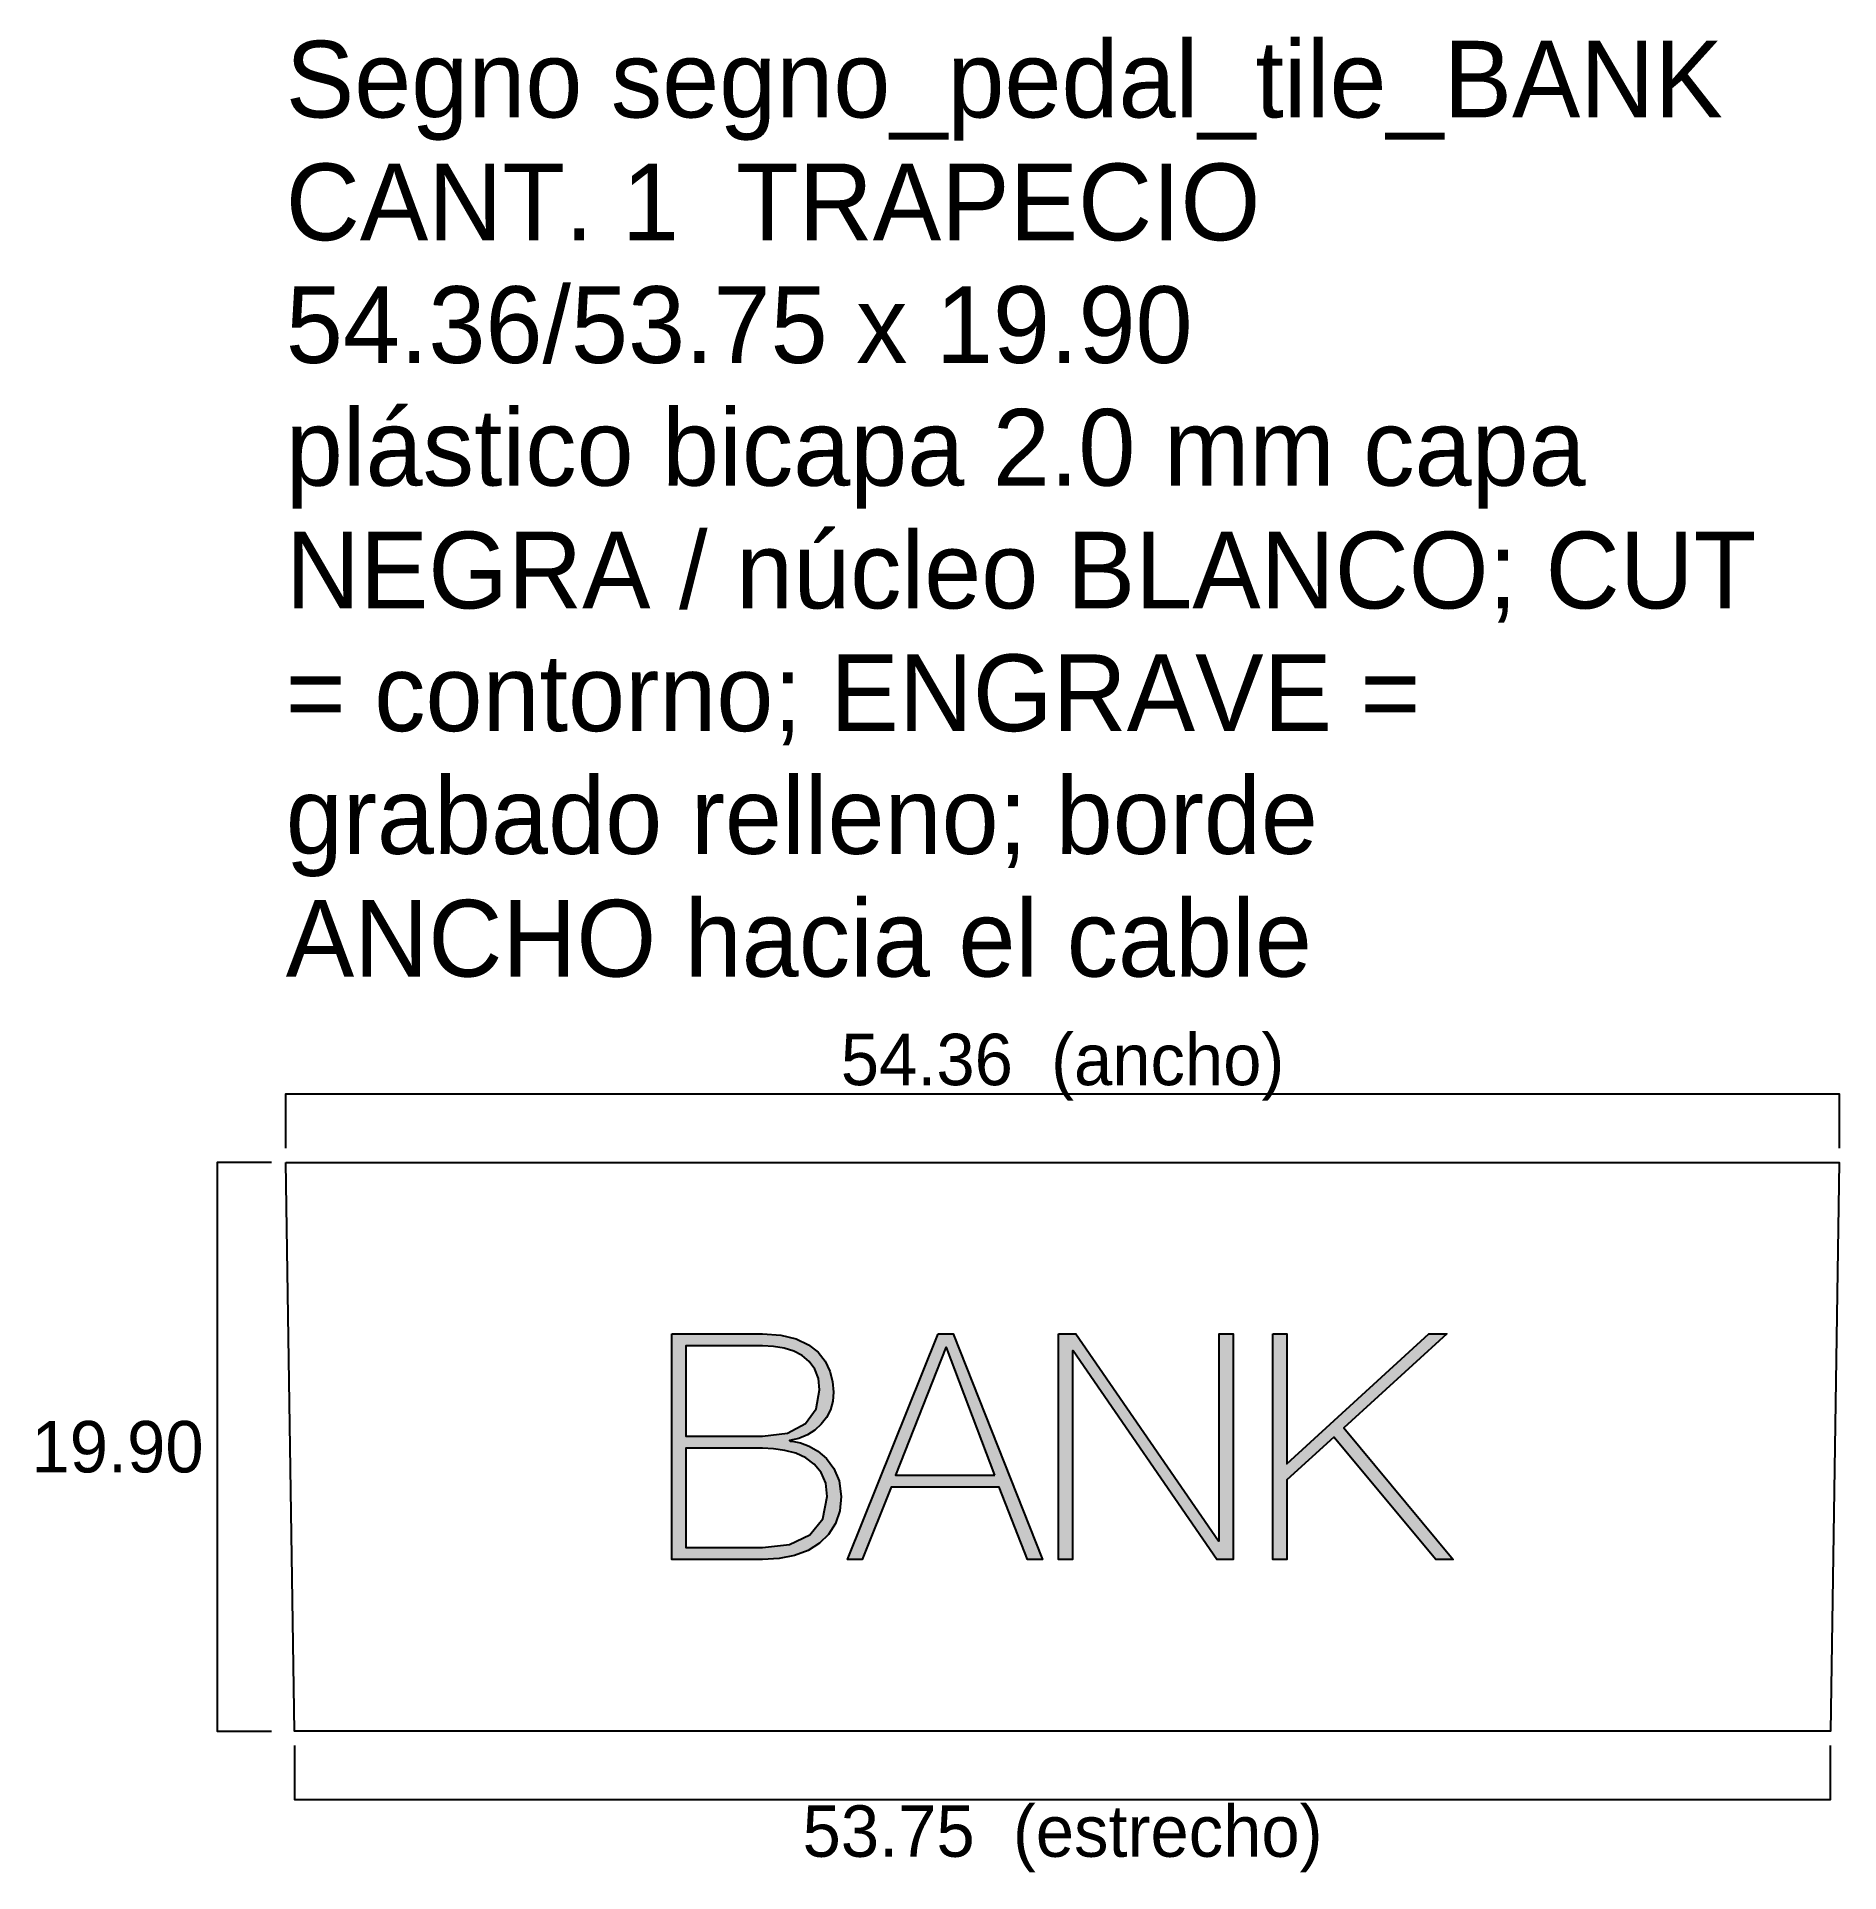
# Model space of a CAD drawing. Header units: millimetres. Extents: x -35.9 to 27.2, y -14.9 to 49.3.
import ezdxf
from ezdxf.enums import TextEntityAlignment as Align

# ---------------------------------------------------------------- set-up
doc = ezdxf.new("R2010")
doc.units = ezdxf.units.MM
for name, color, linetype in [('CUT', 7, 'Continuous'), ('ENGRAVE', 3, 'Continuous'), ('NOTE', 8, 'Continuous')]:
    doc.layers.add(name, color=color, linetype=linetype)

msp = doc.modelspace()

# ---------------------------------------------------------------- hatches: boundary and pattern name
at = {"layer": 'ENGRAVE'}
h = msp.add_hatch(color=256, dxfattribs=at)
h.paths.add_polyline_path([(-13.669, 3.95), (-10.503, 3.95), (-9.854, 3.905), (-9.321, 3.772), (-8.891, 3.568), (-8.557, 3.307), (-8.31, 2.999), (-8.142, 2.648), (-8.046, 2.277), (-8.014, 1.903), (-8.042, 1.59), (-8.125, 1.293), (-8.259, 1.023), (-8.441, 0.785), (-8.665, 0.581), (-8.929, 0.413), (-9.225, 0.291), (-9.553, 0.221), (-9.53, 0.199), (-9.4, 0.187), (-9.165, 0.131), (-8.872, 0.02), (-8.564, -0.161), (-8.264, -0.418), (-7.999, -0.759), (-7.812, -1.194), (-7.75, -1.737), (-7.799, -2.247), (-7.948, -2.69), (-8.187, -3.067), (-8.507, -3.381), (-8.904, -3.628), (-9.376, -3.807), (-9.912, -3.914), (-10.503, -3.95), (-13.669, -3.95)])
h.paths.add_polyline_path([(-10.503, 0.365), (-9.624, 0.477), (-8.999, 0.812), (-8.626, 1.331), (-8.502, 1.991), (-8.543, 2.388), (-8.668, 2.716), (-8.861, 2.982), (-9.11, 3.191), (-9.407, 3.348), (-9.746, 3.45), (-10.115, 3.509), (-10.503, 3.528), (-13.181, 3.528), (-13.181, 0.365)])
h.paths.add_polyline_path([(-10.503, -3.53), (-9.556, -3.418), (-8.839, -3.082), (-8.386, -2.521), (-8.235, -1.737), (-8.288, -1.274), (-8.446, -0.902), (-8.686, -0.61), (-8.984, -0.387), (-9.329, -0.228), (-9.713, -0.128), (-10.112, -0.073), (-10.503, -0.055), (-13.181, -0.055), (-13.181, -3.53)])
h = msp.add_hatch(color=256, dxfattribs=at)
h.paths.add_polyline_path([(-4.353, 3.95), (-3.822, 3.95), (-0.702, -3.95), (-1.222, -3.95), (-2.218, -1.416), (-6.002, -1.416), (-7.008, -3.95), (-7.528, -3.95)])
h.paths.add_polyline_path([(-2.372, -0.996), (-4.066, 3.473), (-4.087, 3.473), (-5.846, -0.996)])
for points in [[(-0.138, 3.95), (0.47, 3.95), (5.461, -3.297), (5.482, -3.297), (5.482, 3.95), (5.969, 3.95), (5.969, -3.95), (5.393, -3.95), (0.372, 3.352), (0.349, 3.352), (0.349, -3.95), (-0.138, -3.95)], [(7.362, 3.95), (7.85, 3.95), (7.85, -0.598), (12.816, 3.95), (13.447, 3.95), (9.841, 0.664), (13.669, -3.95), (13.06, -3.95), (9.487, 0.332), (7.85, -1.162), (7.85, -3.95), (7.362, -3.95)]]:
    msp.add_hatch(color=256, dxfattribs=at).paths.add_polyline_path(points)

# ---------------------------------------------------------------- linework, layer by layer
at = {"layer": 'CUT'}
msp.add_lwpolyline([(-27.18, 9.95), (27.18, 9.95), (26.877, -9.95), (-26.877, -9.95), (-27.18, 9.95)], close=True, dxfattribs=at)
at = {"layer": 'ENGRAVE'}
for points in [[(-13.669, 3.95), (-10.503, 3.95), (-9.854, 3.905), (-9.321, 3.772), (-8.891, 3.568), (-8.557, 3.307), (-8.31, 2.999), (-8.142, 2.648), (-8.046, 2.277), (-8.014, 1.903), (-8.042, 1.59), (-8.125, 1.293), (-8.259, 1.023), (-8.441, 0.785), (-8.665, 0.581), (-8.929, 0.413), (-9.225, 0.291), (-9.553, 0.221), (-9.53, 0.199), (-9.4, 0.187), (-9.165, 0.131), (-8.872, 0.02), (-8.564, -0.161), (-8.264, -0.418), (-7.999, -0.759), (-7.812, -1.194), (-7.75, -1.737), (-7.799, -2.247), (-7.948, -2.69), (-8.187, -3.067), (-8.507, -3.381), (-8.904, -3.628), (-9.376, -3.807), (-9.912, -3.914), (-10.503, -3.95), (-13.669, -3.95)], [(-4.353, 3.95), (-3.822, 3.95), (-0.702, -3.95), (-1.222, -3.95), (-2.218, -1.416), (-6.002, -1.416), (-7.008, -3.95), (-7.528, -3.95)], [(-0.138, 3.95), (0.47, 3.95), (5.461, -3.297), (5.482, -3.297), (5.482, 3.95), (5.969, 3.95), (5.969, -3.95), (5.393, -3.95), (0.372, 3.352), (0.349, 3.352), (0.349, -3.95), (-0.138, -3.95)], [(7.362, 3.95), (7.85, 3.95), (7.85, -0.598), (12.816, 3.95), (13.447, 3.95), (9.841, 0.664), (13.669, -3.95), (13.06, -3.95), (9.487, 0.332), (7.85, -1.162), (7.85, -3.95), (7.362, -3.95)], [(-10.503, 0.365), (-9.624, 0.477), (-8.999, 0.812), (-8.626, 1.331), (-8.502, 1.991), (-8.543, 2.388), (-8.668, 2.716), (-8.861, 2.982), (-9.11, 3.191), (-9.407, 3.348), (-9.746, 3.45), (-10.115, 3.509), (-10.503, 3.528), (-13.181, 3.528), (-13.181, 0.365)], [(-2.372, -0.996), (-4.066, 3.473), (-4.087, 3.473), (-5.846, -0.996)], [(-10.503, -3.53), (-9.556, -3.418), (-8.839, -3.082), (-8.386, -2.521), (-8.235, -1.737), (-8.288, -1.274), (-8.446, -0.902), (-8.686, -0.61), (-8.984, -0.387), (-9.329, -0.228), (-9.713, -0.128), (-10.112, -0.073), (-10.503, -0.055), (-13.181, -0.055), (-13.181, -3.53)]]:
    msp.add_lwpolyline(points, close=True, dxfattribs=at)
at = {"layer": 'NOTE'}
for points in [[(-27.18, 10.45), (-27.18, 12.35), (27.18, 12.35), (27.18, 10.45)], [(-27.68, 9.95), (-29.579, 9.95), (-29.579, -9.95), (-27.68, -9.95)], [(-26.877, -10.45), (-26.877, -12.35), (26.877, -12.35), (26.877, -10.45)]]:
    msp.add_lwpolyline(points, dxfattribs=at)

# ---------------------------------------------------------------- texts
for s, height, p in [('Segno segno_pedal_tile_BANK', 2.684, (-27.18, 46.511)), ('CANT. 1  TRAPECIO', 2.684, (-27.18, 42.216)), ('54.36/53.75 x 19.90', 2.684, (-27.18, 37.922)), ('plástico bicapa 2.0 mm capa', 2.684, (-27.18, 33.628)), ('NEGRA / núcleo BLANCO; CUT', 2.684, (-27.18, 29.333)), ('= contorno; ENGRAVE =', 2.684, (-27.18, 25.039)), ('grabado relleno; borde', 2.684, (-27.18, 20.744)), ('ANCHO hacia el cable', 2.684, (-27.18, 16.45)), ('19.90', 1.8, (-36.079, -0.9))]:
    msp.add_text(s, height=height, dxfattribs=at).set_placement(p)
for s, p in [('54.36  (ancho)', (0, 12.65)), ('53.75  (estrecho)', (0, -14.35))]:
    msp.add_text(s, height=1.8, dxfattribs=at).set_placement(p, align=Align.CENTER)

doc.saveas('drawing.dxf')
